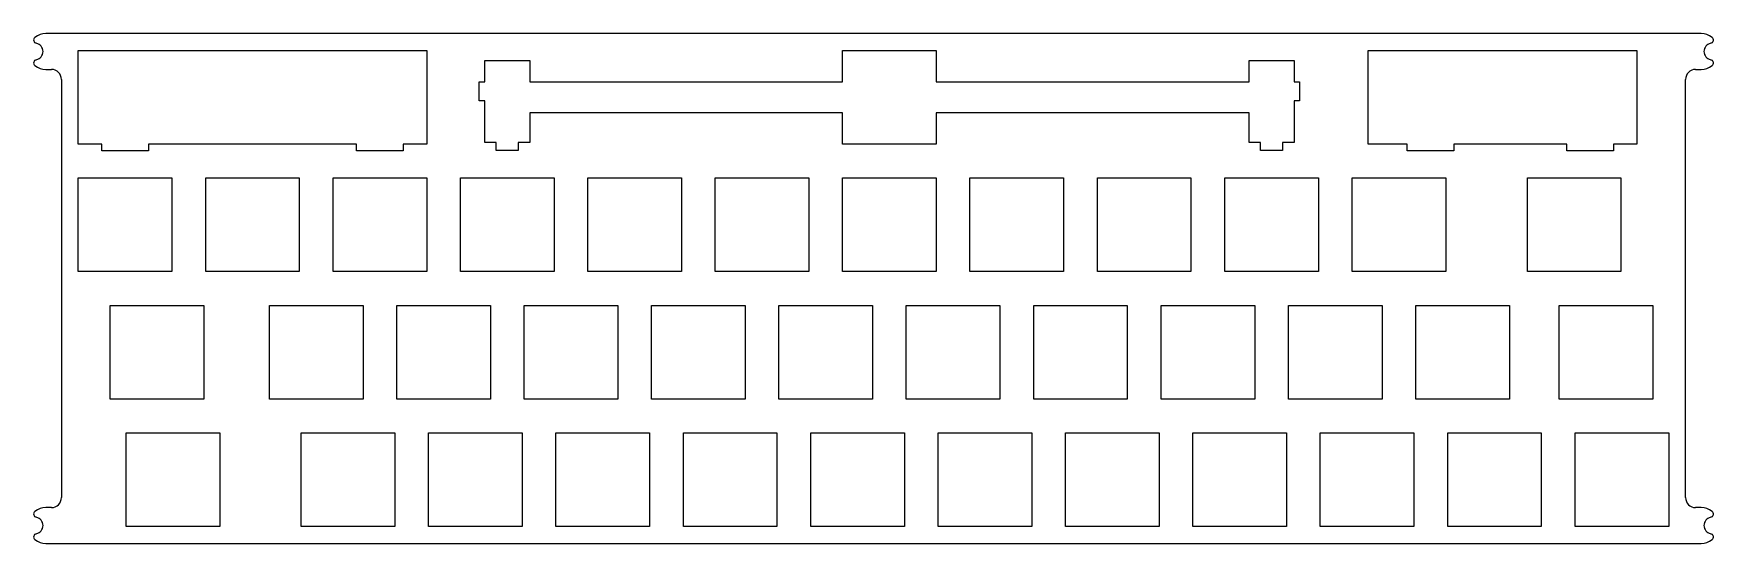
# Model space of a CAD drawing. Header units: millimetres. Extents: x -238 to 14, y -10 to 67.
import ezdxf

# ---------------------------------------------------------------- set-up
doc = ezdxf.new("R2010")
doc.units = ezdxf.units.MM
doc.layers.get('0').update_dxf_attribs({"linetype": 'CONTINUOUS'})

msp = doc.modelspace()

# ---------------------------------------------------------------- linework, layer by layer
for p, q in [((11.85, 66.67), (-235.69, 66.67)), ((-116.54, 59.45), (-116.54, 64.15)), ((-116.54, 64.15), (-102.54, 64.15)), ((-102.54, 64.15), (-102.54, 59.45)), ((-235.69, 61.32), (-234.86, 61.32)), ((-170.06, 59.45), (-170.06, 62.68)), ((-170.06, 62.68), (-163.31, 62.68)), ((-163.31, 62.68), (-163.31, 59.45)), ((-55.76, 59.45), (-55.76, 62.68)), ((-55.76, 62.68), (-49.01, 62.68)), ((-49.01, 62.68), (-49.01, 59.45)), ((11.02, 61.32), (11.85, 61.32)), ((-233.36, 59.82), (-233.36, -2.68)), ((-170.89, 56.65), (-170.89, 59.45)), ((-170.89, 59.45), (-170.06, 59.45)), ((-163.31, 59.45), (-116.54, 59.45)), ((-102.54, 59.45), (-55.76, 59.45)), ((-49.01, 59.45), (-48.19, 59.45)), ((-48.19, 59.45), (-48.19, 56.65)), ((9.53, -2.68), (9.53, 59.82)), ((-170.06, 56.65), (-170.89, 56.65)), ((-170.06, 50.38), (-170.06, 56.65)), ((-48.19, 56.65), (-49.01, 56.65)), ((-49.01, 56.65), (-49.01, 50.38)), ((-116.54, 54.85), (-163.31, 54.85)), ((-163.31, 54.85), (-163.31, 50.38)), ((-116.54, 50.15), (-116.54, 54.85)), ((-55.76, 54.85), (-102.54, 54.85)), ((-102.54, 54.85), (-102.54, 50.15)), ((-55.76, 50.38), (-55.76, 54.85)), ((-168.34, 50.38), (-170.06, 50.38)), ((-168.34, 49.18), (-168.34, 50.38)), ((-163.31, 50.38), (-165.04, 50.38)), ((-165.04, 50.38), (-165.04, 49.18)), ((-54.04, 50.38), (-55.76, 50.38)), ((-54.04, 49.18), (-54.04, 50.38)), ((-49.01, 50.38), (-50.74, 50.38)), ((-50.74, 50.38), (-50.74, 49.18)), ((-165.04, 49.18), (-168.34, 49.18)), ((-102.54, 50.15), (-116.54, 50.15)), ((-50.74, 49.18), (-54.04, 49.18)), ((-234.86, -4.18), (-235.69, -4.18)), ((11.85, -4.18), (11.02, -4.18)), ((-235.69, -9.53), (11.85, -9.53))]:
    msp.add_line(p, q)
for points in [[(-227.34, 49.15), (-227.34, 50.15), (-230.84, 50.15), (-230.84, 64.15), (-178.74, 64.15), (-178.74, 50.15), (-182.24, 50.15), (-182.24, 49.15), (-189.24, 49.15), (-189.24, 50.15), (-220.34, 50.15), (-220.34, 49.15)], [(-25.11, 49.15), (-32.11, 49.15), (-32.11, 50.15), (-37.96, 50.15), (-37.96, 64.15), (2.24, 64.15), (2.24, 50.15), (-1.23, 50.15), (-1.23, 49.15), (-8.23, 49.15), (-8.23, 50.15), (-25.11, 50.15)], [(-216.84, 45.1), (-216.84, 31.1), (-230.84, 31.1), (-230.84, 45.1)], [(-197.79, 31.1), (-211.79, 31.1), (-211.79, 45.1), (-197.79, 45.1)], [(-178.74, 45.1), (-178.74, 31.1), (-192.74, 31.1), (-192.74, 45.1)], [(-173.69, 31.1), (-173.69, 45.1), (-159.69, 45.1), (-159.69, 31.1)], [(-154.64, 31.1), (-154.64, 45.1), (-140.64, 45.1), (-140.64, 31.1)], [(-121.59, 45.1), (-121.59, 31.1), (-135.59, 31.1), (-135.59, 45.1)], [(-116.54, 31.1), (-116.54, 45.1), (-102.54, 45.1), (-102.54, 31.1)], [(-83.49, 31.1), (-97.49, 31.1), (-97.49, 45.1), (-83.49, 45.1)], [(-64.44, 45.1), (-64.44, 31.1), (-78.44, 31.1), (-78.44, 45.1)], [(-59.39, 45.1), (-45.39, 45.1), (-45.39, 31.1), (-59.39, 31.1)], [(-26.34, 45.1), (-26.34, 31.1), (-40.34, 31.1), (-40.34, 45.1)], [(-14.14, 45.1), (-0.14, 45.1), (-0.14, 31.1), (-14.14, 31.1)], [(-212.08, 12.05), (-226.08, 12.05), (-226.08, 26.05), (-212.08, 26.05)], [(-202.26, 26.05), (-188.26, 26.05), (-188.26, 12.05), (-202.26, 12.05)], [(-183.21, 26.05), (-169.21, 26.05), (-169.21, 12.05), (-183.21, 12.05)], [(-164.16, 12.05), (-164.16, 26.05), (-150.16, 26.05), (-150.16, 12.05)], [(-131.11, 12.05), (-145.11, 12.05), (-145.11, 26.05), (-131.11, 26.05)], [(-126.06, 12.05), (-126.06, 26.05), (-112.06, 26.05), (-112.06, 12.05)], [(-107.01, 12.05), (-107.01, 26.05), (-93.01, 26.05), (-93.01, 12.05)], [(-73.96, 26.05), (-73.96, 12.05), (-87.96, 12.05), (-87.96, 26.05)], [(-68.91, 26.05), (-54.91, 26.05), (-54.91, 12.05), (-68.91, 12.05)], [(-49.86, 26.05), (-35.86, 26.05), (-35.86, 12.05), (-49.86, 12.05)], [(-16.81, 26.05), (-16.81, 12.05), (-30.81, 12.05), (-30.81, 26.05)], [(4.62, 26.05), (4.62, 12.05), (-9.38, 12.05), (-9.38, 26.05)], [(-223.69, 7), (-209.69, 7), (-209.69, -7), (-223.69, -7)], [(-197.5, 7), (-183.5, 7), (-183.5, -7), (-197.5, -7)], [(-164.45, -7), (-178.45, -7), (-178.45, 7), (-164.45, 7)], [(-159.4, 7), (-145.4, 7), (-145.4, -7), (-159.4, -7)], [(-126.35, -7), (-140.35, -7), (-140.35, 7), (-126.35, 7)], [(-107.3, 7), (-107.3, -7), (-121.3, -7), (-121.3, 7)], [(-102.25, -7), (-102.25, 7), (-88.25, 7), (-88.25, -7)], [(-69.2, 7), (-69.2, -7), (-83.2, -7), (-83.2, 7)], [(-64.15, 7), (-50.15, 7), (-50.15, -7), (-64.15, -7)], [(-31.1, -7), (-45.1, -7), (-45.1, 7), (-31.1, 7)], [(-26.05, 7), (-12.05, 7), (-12.05, -7), (-26.05, -7)], [(7, -7), (-7, -7), (-7, 7), (7, 7)]]:
    msp.add_lwpolyline(points, close=True)
for centre, radius, start, end in [((-237.02, 65.72), 0.5, 127.8792, 258.8119), ((-235.69, 64), 2.68, 90, 127.8792), ((11.85, 64), 2.67, 52.1208, 90), ((13.19, 65.72), 0.5, -78.8119, 52.1208), ((-237.36, 64), 1.25, -78.8119, 78.8119), ((13.52, 64), 1.25, 101.1881, 258.8119), ((-237.02, 62.28), 0.5, 101.1881, 232.1208), ((-235.69, 64), 2.67, 232.1208, 270), ((-234.86, 59.82), 1.5, 0, 90), ((11.02, 59.82), 1.5, 90, 180), ((11.85, 64), 2.67, 270, 307.8792), ((13.19, 62.28), 0.5, -52.1208, 78.8119), ((-237.02, -5.13), 0.5, 127.8792, 258.8119), ((-235.69, -6.85), 2.68, 90, 127.8792), ((-234.86, -2.68), 1.5, -90, 0), ((11.02, -2.68), 1.5, 180, 270), ((11.85, -6.85), 2.68, 52.1208, 90), ((13.19, -5.13), 0.5, -78.8119, 52.1208), ((-237.36, -6.85), 1.25, -78.8119, 78.8119), ((13.52, -6.85), 1.25, 101.1881, 258.8119), ((-237.02, -8.57), 0.5, 101.1881, 232.1208), ((-235.69, -6.85), 2.67, 232.1208, 270), ((11.85, -6.85), 2.67, 270, 307.8792), ((13.19, -8.57), 0.5, -52.1208, 78.8119)]:
    msp.add_arc(centre, radius, start, end)

doc.saveas('drawing.dxf')
